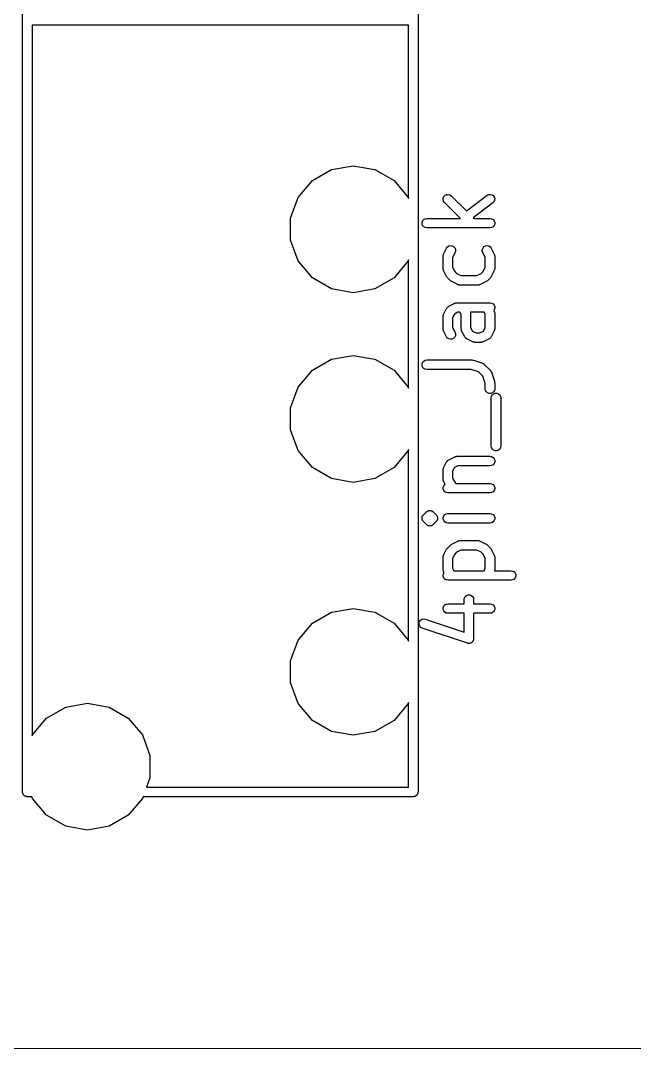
# Model space of a CAD drawing. Header units: millimetres. Extents: x 24 to 200, y 24 to 188.
# Drawn here: x 101.77 to 111.47, y 148.57 to 164.82 of the extents above; entities that cross this region are included whole.
import ezdxf

# ---------------------------------------------------------------- set-up
doc = ezdxf.new("R2010")
doc.units = ezdxf.units.MM
doc.layers.add('3_SwitchPlate', color=6, linetype='Continuous')
doc.layers.add('7_PCBサンプル', color=7, linetype='Continuous')

# ---------------------------------------------------------------- blocks, each defined once
blk = doc.blocks.new('hhskb2-F.SilkS')
at = {"layer": '7_PCBサンプル'}
for p, q in [((88.775, -21.9), (88.775, -20.9)), ((95.025, -20.9), (95.025, -21.9)), ((88.775, -34), (88.775, -21.9)), ((88.925, -21.875), (88.925, -21.9)), ((94.875, -21.875), (88.925, -21.875)), ((88.925, -21.9), (88.925, -33.1137)), ((94.875, -21.9), (94.875, -21.875)), ((94.875, -24.6137), (94.875, -21.9)), ((95.025, -21.9), (95.025, -34)), ((93.3548, -24.331), (93.6567, -24.1567)), ((93.6567, -24.1567), (94, -24.0962)), ((94, -24.0962), (94.3433, -24.1567)), ((94.3433, -24.1567), (94.6452, -24.331)), ((93.1307, -24.5981), (93.3548, -24.331)), ((94.6452, -24.331), (94.8693, -24.5981)), ((93.0114, -24.9257), (93.1307, -24.5981)), ((94.8693, -24.5981), (94.875, -24.6137)), ((93.0114, -25.2743), (93.0114, -24.9257)), ((93.1307, -25.6019), (93.0114, -25.2743)), ((93.3548, -25.869), (93.1307, -25.6019)), ((94.8693, -25.6019), (94.6452, -25.869)), ((94.875, -25.5863), (94.8693, -25.6019)), ((94.875, -27.6137), (94.875, -25.5863)), ((93.6567, -26.0433), (93.3548, -25.869)), ((94.6452, -25.869), (94.3433, -26.0433)), ((94, -26.1038), (93.6567, -26.0433)), ((94.3433, -26.0433), (94, -26.1038)), ((93.6567, -27.1567), (94, -27.0962)), ((94, -27.0962), (94.3433, -27.1567)), ((93.3548, -27.331), (93.6567, -27.1567)), ((94.3433, -27.1567), (94.6452, -27.331)), ((93.1307, -27.5981), (93.3548, -27.331)), ((94.6452, -27.331), (94.8693, -27.5981)), ((93.0114, -27.9257), (93.1307, -27.5981)), ((94.8693, -27.5981), (94.875, -27.6137)), ((93.0114, -28.2743), (93.0114, -27.9257)), ((93.1307, -28.6019), (93.0114, -28.2743)), ((93.3548, -28.869), (93.1307, -28.6019)), ((94.8693, -28.6019), (94.6452, -28.869)), ((94.875, -28.5863), (94.8693, -28.6019)), ((94.875, -31.6137), (94.875, -28.5863)), ((93.6567, -29.0433), (93.3548, -28.869)), ((94.6452, -28.869), (94.3433, -29.0433)), ((94, -29.1038), (93.6567, -29.0433)), ((94.3433, -29.0433), (94, -29.1038)), ((93.3548, -31.331), (93.6567, -31.1567)), ((93.6567, -31.1567), (94, -31.0962)), ((94, -31.0962), (94.3433, -31.1567)), ((94.3433, -31.1567), (94.6452, -31.331)), ((93.1307, -31.5981), (93.3548, -31.331)), ((94.6452, -31.331), (94.8693, -31.5981)), ((93.0114, -31.9257), (93.1307, -31.5981)), ((94.8693, -31.5981), (94.875, -31.6137)), ((93.0114, -32.2743), (93.0114, -31.9257)), ((93.1307, -32.6019), (93.0114, -32.2743)), ((89.1548, -32.831), (89.4567, -32.6567)), ((89.4567, -32.6567), (89.8, -32.5962)), ((89.8, -32.5962), (90.1433, -32.6567)), ((90.1433, -32.6567), (90.4452, -32.831)), ((93.3548, -32.869), (93.1307, -32.6019)), ((94.8693, -32.6019), (94.6452, -32.869)), ((94.875, -32.5863), (94.8693, -32.6019)), ((94.875, -33.925), (94.875, -32.5863)), ((88.9307, -33.0981), (89.1548, -32.831)), ((90.4452, -32.831), (90.6693, -33.0981)), ((93.6567, -33.0433), (93.3548, -32.869)), ((94.6452, -32.869), (94.3433, -33.0433)), ((88.925, -33.1137), (88.9307, -33.0981)), ((90.6693, -33.0981), (90.7886, -33.4257)), ((94, -33.1038), (93.6567, -33.0433)), ((94.3433, -33.0433), (94, -33.1038)), ((90.7886, -33.4257), (90.7886, -33.7743)), ((90.7886, -33.7743), (90.7337, -33.925)), ((90.7337, -33.925), (94.875, -33.925)), ((88.7761, -34.0065), (88.775, -34)), ((88.7761, -34.013), (88.7761, -34.0065)), ((88.7784, -34.0192), (88.7761, -34.013)), ((88.7795, -34.0257), (88.7784, -34.0192)), ((88.7828, -34.0313), (88.7795, -34.0257)), ((88.785, -34.0375), (88.7828, -34.0313)), ((88.7893, -34.0425), (88.785, -34.0375)), ((88.7925, -34.0482), (88.7893, -34.0425)), ((88.7976, -34.0524), (88.7925, -34.0482)), ((88.8018, -34.0575), (88.7976, -34.0524)), ((88.8075, -34.0607), (88.8018, -34.0575)), ((88.8125, -34.065), (88.8075, -34.0607)), ((88.8187, -34.0672), (88.8125, -34.065)), ((88.8243, -34.0705), (88.8187, -34.0672)), ((88.8308, -34.0716), (88.8243, -34.0705)), ((88.837, -34.0739), (88.8308, -34.0716)), ((88.8435, -34.0739), (88.837, -34.0739)), ((88.85, -34.075), (88.8435, -34.0739)), ((88.9209, -34.075), (88.85, -34.075)), ((88.9307, -34.1019), (88.9209, -34.075)), ((89.1548, -34.369), (88.9307, -34.1019)), ((90.6693, -34.1019), (90.4452, -34.369)), ((90.6791, -34.075), (90.6693, -34.1019)), ((94.95, -34.075), (90.6791, -34.075)), ((94.9565, -34.0739), (94.95, -34.075)), ((94.963, -34.0739), (94.9565, -34.0739)), ((94.9692, -34.0716), (94.963, -34.0739)), ((94.9757, -34.0705), (94.9692, -34.0716)), ((94.9813, -34.0672), (94.9757, -34.0705)), ((94.9875, -34.065), (94.9813, -34.0672)), ((94.9925, -34.0607), (94.9875, -34.065)), ((94.9982, -34.0575), (94.9925, -34.0607)), ((95.0024, -34.0524), (94.9982, -34.0575)), ((95.0075, -34.0482), (95.0024, -34.0524)), ((95.0107, -34.0425), (95.0075, -34.0482)), ((95.015, -34.0375), (95.0107, -34.0425)), ((95.0172, -34.0313), (95.015, -34.0375)), ((95.0205, -34.0257), (95.0172, -34.0313)), ((95.0216, -34.0192), (95.0205, -34.0257)), ((95.0239, -34.013), (95.0216, -34.0192)), ((95.025, -34), (95.0239, -34.0065)), ((95.0239, -34.0065), (95.0239, -34.013)), ((89.4567, -34.5433), (89.1548, -34.369)), ((90.4452, -34.369), (90.1433, -34.5433)), ((89.8, -34.6038), (89.4567, -34.5433)), ((90.1433, -34.5433), (89.8, -34.6038))]:
    blk.add_line(p, q, dxfattribs=at)
blk = doc.blocks.new('hhskb2-F.Fab')
at = {"layer": '7_PCBサンプル'}
for p, q in [((95.421, -24.6303), (95.4233, -24.6044)), ((95.4277, -24.6555), (95.421, -24.6303)), ((95.4233, -24.6044), (95.4343, -24.5808)), ((95.4427, -24.6768), (95.4277, -24.6555)), ((95.4343, -24.5808), (95.4527, -24.5624)), ((95.6956, -24.9298), (95.4427, -24.6768)), ((95.4527, -24.5624), (95.4763, -24.5514)), ((95.4763, -24.5514), (95.5022, -24.5491)), ((95.5022, -24.5491), (95.5274, -24.5558)), ((95.5274, -24.5558), (95.5487, -24.5708)), ((95.5487, -24.5708), (95.7885, -24.8105)), ((95.7885, -24.8105), (96.1174, -24.5638)), ((96.2074, -24.6838), (95.8956, -24.9176)), ((96.1174, -24.5638), (96.1406, -24.552)), ((96.1406, -24.552), (96.1665, -24.5489)), ((96.1665, -24.5489), (96.1918, -24.5548)), ((96.1918, -24.5548), (96.2137, -24.5691)), ((96.2252, -24.6648), (96.2074, -24.6838)), ((96.2137, -24.5691), (96.2293, -24.5899)), ((96.2354, -24.6408), (96.2252, -24.6648)), ((96.2293, -24.5899), (96.2368, -24.6148)), ((96.2368, -24.6148), (96.2354, -24.6408)), ((95.0885, -24.9917), (95.0974, -24.9673)), ((95.0885, -25.0178), (95.0885, -24.9917)), ((95.0974, -25.0423), (95.0885, -25.0178)), ((95.0974, -24.9673), (95.1142, -24.9473)), ((95.1142, -24.9473), (95.1367, -24.9343)), ((95.1367, -24.9343), (95.1624, -24.9298)), ((95.1624, -24.9298), (95.6956, -24.9298)), ((95.8956, -24.9176), (95.9077, -24.9298)), ((95.9077, -24.9298), (96.1624, -24.9298)), ((96.1624, -24.9298), (96.188, -24.9343)), ((96.188, -24.9343), (96.2106, -24.9473)), ((96.2106, -24.9473), (96.2273, -24.9673)), ((96.2273, -24.9673), (96.2362, -24.9917)), ((96.2362, -25.0178), (96.2273, -25.0423)), ((96.2362, -24.9917), (96.2362, -25.0178)), ((95.1142, -25.0622), (95.0974, -25.0423)), ((95.1367, -25.0752), (95.1142, -25.0622)), ((95.1624, -25.0798), (95.1367, -25.0752)), ((96.1624, -25.0798), (95.1624, -25.0798)), ((96.188, -25.0752), (96.1624, -25.0798)), ((96.2106, -25.0622), (96.188, -25.0752)), ((96.2273, -25.0423), (96.2106, -25.0622)), ((95.5135, -25.3645), (95.5388, -25.3585)), ((95.5388, -25.3585), (95.5647, -25.3614)), ((96.0934, -25.3614), (96.1193, -25.3585)), ((96.1193, -25.3585), (96.1446, -25.3645)), ((95.4212, -25.52), (95.4237, -25.5116)), ((95.4215, -25.5243), (95.4212, -25.52)), ((95.4237, -25.5116), (95.4252, -25.5029)), ((95.4252, -25.5029), (95.4274, -25.4992)), ((95.4274, -25.4992), (95.4286, -25.495)), ((95.4286, -25.495), (95.4763, -25.3998)), ((95.4763, -25.3998), (95.4918, -25.3789)), ((95.4918, -25.3789), (95.5135, -25.3645)), ((95.5647, -25.3614), (95.588, -25.3731)), ((95.6104, -25.4669), (95.5707, -25.5463)), ((95.588, -25.3731), (95.6059, -25.392)), ((95.6059, -25.392), (95.6163, -25.4159)), ((95.6178, -25.4419), (95.6104, -25.4669)), ((95.6163, -25.4159), (95.6178, -25.4419)), ((96.0403, -25.4419), (96.0418, -25.4159)), ((96.0477, -25.4669), (96.0403, -25.4419)), ((96.0418, -25.4159), (96.0522, -25.392)), ((96.0874, -25.5463), (96.0477, -25.4669)), ((96.0522, -25.392), (96.0701, -25.3731)), ((96.0701, -25.3731), (96.0934, -25.3614)), ((96.1446, -25.3645), (96.1663, -25.3789)), ((96.1663, -25.3789), (96.1818, -25.3998)), ((96.1818, -25.3998), (96.2295, -25.495)), ((96.2295, -25.495), (96.2307, -25.4992)), ((96.2307, -25.4992), (96.2329, -25.5029)), ((96.2329, -25.5029), (96.2344, -25.5116)), ((96.2344, -25.5116), (96.2369, -25.52)), ((96.2369, -25.52), (96.2366, -25.5243)), ((95.4207, -25.5286), (95.4215, -25.5243)), ((95.4207, -25.719), (95.4207, -25.5286)), ((95.5707, -25.5463), (95.5707, -25.7013)), ((96.0874, -25.7013), (96.0874, -25.5463)), ((96.2366, -25.5243), (96.2374, -25.5286)), ((96.2374, -25.5286), (96.2374, -25.719)), ((95.4215, -25.7233), (95.4207, -25.719)), ((95.4212, -25.7276), (95.4215, -25.7233)), ((95.4237, -25.736), (95.4212, -25.7276)), ((95.4252, -25.7447), (95.4237, -25.736)), ((95.4274, -25.7484), (95.4252, -25.7447)), ((95.4286, -25.7526), (95.4274, -25.7484)), ((95.4763, -25.8478), (95.4286, -25.7526)), ((95.4834, -25.8575), (95.4763, -25.8478)), ((95.5707, -25.7013), (95.605, -25.7699)), ((95.605, -25.7699), (95.6354, -25.8003)), ((95.6354, -25.8003), (95.7039, -25.8345)), ((95.7039, -25.8345), (95.9542, -25.8345)), ((95.9542, -25.8345), (96.0227, -25.8003)), ((96.0227, -25.8003), (96.0531, -25.7699)), ((96.0531, -25.7699), (96.0874, -25.7013)), ((96.1818, -25.8478), (96.1747, -25.8575)), ((96.2295, -25.7526), (96.1818, -25.8478)), ((96.2307, -25.7484), (96.2295, -25.7526)), ((96.2329, -25.7447), (96.2307, -25.7484)), ((96.2344, -25.736), (96.2329, -25.7447)), ((96.2369, -25.7276), (96.2344, -25.736)), ((96.2374, -25.719), (96.2366, -25.7233)), ((96.2366, -25.7233), (96.2369, -25.7276)), ((95.4903, -25.8673), (95.4834, -25.8575)), ((95.5379, -25.9149), (95.4903, -25.8673)), ((95.5478, -25.9218), (95.5379, -25.9149)), ((95.5574, -25.929), (95.5478, -25.9218)), ((95.6526, -25.9766), (95.5574, -25.929)), ((95.6568, -25.9778), (95.6526, -25.9766)), ((95.6605, -25.98), (95.6568, -25.9778)), ((95.6692, -25.9815), (95.6605, -25.98)), ((95.6776, -25.984), (95.6692, -25.9815)), ((95.6819, -25.9838), (95.6776, -25.984)), ((95.6862, -25.9845), (95.6819, -25.9838)), ((95.9719, -25.9845), (95.6862, -25.9845)), ((95.9762, -25.9838), (95.9719, -25.9845)), ((95.9805, -25.984), (95.9762, -25.9838)), ((95.9889, -25.9815), (95.9805, -25.984)), ((95.9976, -25.98), (95.9889, -25.9815)), ((96.0013, -25.9778), (95.9976, -25.98)), ((96.0054, -25.9766), (96.0013, -25.9778)), ((96.1007, -25.929), (96.0054, -25.9766)), ((96.1103, -25.9218), (96.1007, -25.929)), ((96.1202, -25.9149), (96.1103, -25.9218)), ((96.1678, -25.8673), (96.1202, -25.9149)), ((96.1747, -25.8575), (96.1678, -25.8673)), ((95.4828, -26.3433), (95.4889, -26.3341)), ((95.4889, -26.3341), (95.4905, -26.3329)), ((95.4905, -26.3329), (95.4918, -26.3313)), ((95.4918, -26.3313), (95.501, -26.3252)), ((95.501, -26.3252), (95.5098, -26.3186)), ((95.5098, -26.3186), (95.605, -26.271)), ((95.605, -26.271), (95.6092, -26.2698)), ((95.6092, -26.2698), (95.6129, -26.2676)), ((95.6129, -26.2676), (95.6216, -26.2661)), ((95.6216, -26.2661), (95.63, -26.2636)), ((95.63, -26.2636), (95.6343, -26.2638)), ((95.6343, -26.2638), (95.6386, -26.2631)), ((95.6386, -26.2631), (96.1624, -26.2631)), ((96.1624, -26.2631), (96.188, -26.2676)), ((96.188, -26.2676), (96.2106, -26.2806)), ((96.2106, -26.2806), (96.2273, -26.3006)), ((96.2273, -26.3006), (96.2362, -26.3251)), ((96.2362, -26.3251), (96.2362, -26.3511)), ((95.4207, -26.481), (95.4215, -26.4767)), ((95.4207, -26.6714), (95.4207, -26.481)), ((95.4212, -26.4724), (95.4237, -26.464)), ((95.4215, -26.4767), (95.4212, -26.4724)), ((95.4237, -26.464), (95.4252, -26.4553)), ((95.4252, -26.4553), (95.4274, -26.4516)), ((95.4274, -26.4516), (95.4286, -26.4474)), ((95.4286, -26.4474), (95.4763, -26.3522)), ((95.4763, -26.3522), (95.4828, -26.3433)), ((95.5992, -26.4416), (95.5707, -26.4987)), ((95.6563, -26.4131), (95.5992, -26.4416)), ((95.6875, -26.4131), (95.6563, -26.4131)), ((95.7064, -26.451), (95.6875, -26.4131)), ((95.7064, -26.6714), (95.7064, -26.451)), ((95.8529, -26.4131), (95.8534, -26.4163)), ((96.0684, -26.4131), (95.8529, -26.4131)), ((95.8534, -26.4163), (95.8559, -26.4248)), ((95.8559, -26.4248), (95.8557, -26.4291)), ((95.8557, -26.4291), (95.8564, -26.4333)), ((95.8564, -26.4333), (95.8564, -26.6537)), ((96.0874, -26.451), (96.0684, -26.4131)), ((96.0874, -26.6537), (96.0874, -26.451)), ((96.2273, -26.3756), (96.2211, -26.383)), ((96.2211, -26.383), (96.2295, -26.3998)), ((96.2362, -26.3511), (96.2273, -26.3756)), ((96.2295, -26.3998), (96.2307, -26.4039)), ((96.2307, -26.4039), (96.2329, -26.4077)), ((96.2329, -26.4077), (96.2344, -26.4163)), ((96.2344, -26.4163), (96.2369, -26.4248)), ((96.2369, -26.4248), (96.2366, -26.4291)), ((96.2366, -26.4291), (96.2374, -26.4333)), ((96.2374, -26.4333), (96.2374, -26.6714)), ((95.5707, -26.4987), (95.5707, -26.6537)), ((95.5707, -26.6537), (95.6104, -26.7331)), ((95.8564, -26.6537), (95.8849, -26.7108)), ((96.0589, -26.7108), (96.0874, -26.6537)), ((95.4215, -26.6757), (95.4207, -26.6714)), ((95.4212, -26.68), (95.4215, -26.6757)), ((95.4237, -26.6884), (95.4212, -26.68)), ((95.4252, -26.6971), (95.4237, -26.6884)), ((95.4274, -26.7008), (95.4252, -26.6971)), ((95.4286, -26.705), (95.4274, -26.7008)), ((95.4763, -26.8002), (95.4286, -26.705)), ((95.4918, -26.8211), (95.4763, -26.8002)), ((95.5135, -26.8355), (95.4918, -26.8211)), ((95.6059, -26.808), (95.588, -26.8269)), ((95.6163, -26.7841), (95.6059, -26.808)), ((95.6104, -26.7331), (95.6178, -26.7581)), ((95.6178, -26.7581), (95.6163, -26.7841)), ((95.7072, -26.6757), (95.7064, -26.6714)), ((95.7069, -26.68), (95.7072, -26.6757)), ((95.7094, -26.6884), (95.7069, -26.68)), ((95.711, -26.6971), (95.7094, -26.6884)), ((95.7131, -26.7008), (95.711, -26.6971)), ((95.7143, -26.705), (95.7131, -26.7008)), ((95.762, -26.8002), (95.7143, -26.705)), ((95.7685, -26.809), (95.762, -26.8002)), ((95.7746, -26.8182), (95.7685, -26.809)), ((95.7762, -26.8195), (95.7746, -26.8182)), ((95.7775, -26.8211), (95.7762, -26.8195)), ((95.7867, -26.8272), (95.7775, -26.8211)), ((95.8849, -26.7108), (95.942, -26.7393)), ((95.942, -26.7393), (96.0018, -26.7393)), ((96.0018, -26.7393), (96.0589, -26.7108)), ((96.1663, -26.8211), (96.1571, -26.8272)), ((96.1676, -26.8195), (96.1663, -26.8211)), ((96.1692, -26.8182), (96.1676, -26.8195)), ((96.1753, -26.809), (96.1692, -26.8182)), ((96.1818, -26.8002), (96.1753, -26.809)), ((96.2295, -26.705), (96.1818, -26.8002)), ((96.2307, -26.7008), (96.2295, -26.705)), ((96.2329, -26.6971), (96.2307, -26.7008)), ((96.2344, -26.6884), (96.2329, -26.6971)), ((96.2369, -26.68), (96.2344, -26.6884)), ((96.2374, -26.6714), (96.2366, -26.6757)), ((96.2366, -26.6757), (96.2369, -26.68)), ((95.5388, -26.8415), (95.5135, -26.8355)), ((95.5647, -26.8386), (95.5388, -26.8415)), ((95.588, -26.8269), (95.5647, -26.8386)), ((95.7955, -26.8337), (95.7867, -26.8272)), ((95.8907, -26.8814), (95.7955, -26.8337)), ((95.8949, -26.8826), (95.8907, -26.8814)), ((95.8986, -26.8848), (95.8949, -26.8826)), ((95.9073, -26.8863), (95.8986, -26.8848)), ((95.9157, -26.8888), (95.9073, -26.8863)), ((95.92, -26.8885), (95.9157, -26.8888)), ((95.9243, -26.8893), (95.92, -26.8885)), ((96.0195, -26.8893), (95.9243, -26.8893)), ((96.0238, -26.8885), (96.0195, -26.8893)), ((96.0281, -26.8888), (96.0238, -26.8885)), ((96.0365, -26.8863), (96.0281, -26.8888)), ((96.0452, -26.8848), (96.0365, -26.8863)), ((96.0489, -26.8826), (96.0452, -26.8848)), ((96.0531, -26.8814), (96.0489, -26.8826)), ((96.1483, -26.8337), (96.0531, -26.8814)), ((96.1571, -26.8272), (96.1483, -26.8337)), ((95.0885, -27.2298), (95.0974, -27.2054)), ((95.0885, -27.2559), (95.0885, -27.2298)), ((95.0974, -27.2804), (95.0885, -27.2559)), ((95.0974, -27.2054), (95.1142, -27.1854)), ((95.1142, -27.3003), (95.0974, -27.2804)), ((95.1142, -27.1854), (95.1367, -27.1724)), ((95.1367, -27.3133), (95.1142, -27.3003)), ((95.1367, -27.1724), (95.1624, -27.1679)), ((95.1624, -27.1679), (95.8767, -27.1679)), ((95.8767, -27.1679), (95.8885, -27.1699)), ((95.8885, -27.1699), (95.9004, -27.1717)), ((95.9004, -27.1717), (96.0432, -27.2193)), ((96.0432, -27.2193), (96.047, -27.2214)), ((96.047, -27.2214), (96.0512, -27.2225)), ((96.0512, -27.2225), (96.0584, -27.2275)), ((96.0584, -27.2275), (96.0661, -27.2317)), ((96.0661, -27.2317), (96.069, -27.235)), ((96.069, -27.235), (96.0726, -27.2374)), ((96.0726, -27.2374), (96.1678, -27.3327)), ((95.1624, -27.3179), (95.1367, -27.3133)), ((95.8645, -27.3179), (95.1624, -27.3179)), ((95.979, -27.356), (95.8645, -27.3179)), ((96.0492, -27.4262), (95.979, -27.356)), ((96.0874, -27.5407), (96.0492, -27.4262)), ((96.1678, -27.3327), (96.1703, -27.3362)), ((96.1703, -27.3362), (96.1735, -27.3391)), ((96.1735, -27.3391), (96.1777, -27.3468)), ((96.1777, -27.3468), (96.1827, -27.354)), ((96.1827, -27.354), (96.1839, -27.3582)), ((96.1839, -27.3582), (96.1859, -27.362)), ((96.1859, -27.362), (96.2335, -27.5049)), ((96.0874, -27.6238), (96.0874, -27.5407)), ((96.0919, -27.6495), (96.0874, -27.6238)), ((96.2374, -27.6238), (96.2329, -27.6495)), ((96.2335, -27.5049), (96.2353, -27.5167)), ((96.2353, -27.5167), (96.2374, -27.5286)), ((96.2374, -27.5286), (96.2374, -27.6238)), ((96.1049, -27.672), (96.0919, -27.6495)), ((96.1249, -27.6888), (96.1049, -27.672)), ((96.1494, -27.6977), (96.1249, -27.6888)), ((96.1754, -27.6977), (96.1494, -27.6977)), ((96.1999, -27.6888), (96.1754, -27.6977)), ((96.1826, -27.7667), (96.1871, -27.741)), ((96.1826, -28.5286), (96.1826, -27.7667)), ((96.1871, -27.741), (96.2002, -27.7185)), ((96.2198, -27.672), (96.1999, -27.6888)), ((96.2002, -27.7185), (96.2201, -27.7017)), ((96.2329, -27.6495), (96.2198, -27.672)), ((96.2201, -27.7017), (96.2446, -27.6928)), ((96.2446, -27.6928), (96.2706, -27.6928)), ((96.2706, -27.6928), (96.2951, -27.7017)), ((96.2951, -27.7017), (96.3151, -27.7185)), ((96.3151, -27.7185), (96.3281, -27.741)), ((96.3281, -27.741), (96.3326, -27.7667)), ((96.3326, -27.7667), (96.3326, -28.5286)), ((96.1871, -28.5542), (96.1826, -28.5286)), ((96.2002, -28.5768), (96.1871, -28.5542)), ((96.2201, -28.5935), (96.2002, -28.5768)), ((96.2446, -28.6024), (96.2201, -28.5935)), ((96.2706, -28.6024), (96.2446, -28.6024)), ((96.2951, -28.5935), (96.2706, -28.6024)), ((96.3151, -28.5768), (96.2951, -28.5935)), ((96.3281, -28.5542), (96.3151, -28.5768)), ((96.3326, -28.5286), (96.3281, -28.5542)), ((95.4763, -28.7807), (95.4828, -28.7719)), ((95.4828, -28.7719), (95.4889, -28.7627)), ((95.4889, -28.7627), (95.4905, -28.7615)), ((95.4905, -28.7615), (95.4918, -28.7598)), ((95.4918, -28.7598), (95.501, -28.7538)), ((95.501, -28.7538), (95.5098, -28.7472)), ((95.5098, -28.7472), (95.605, -28.6996)), ((95.605, -28.6996), (95.6092, -28.6984)), ((95.6092, -28.6984), (95.6129, -28.6962)), ((95.6129, -28.6962), (95.6216, -28.6947)), ((95.6216, -28.6947), (95.63, -28.6922)), ((95.63, -28.6922), (95.6343, -28.6924)), ((95.6343, -28.6924), (95.6386, -28.6917)), ((95.6386, -28.6917), (96.1624, -28.6917)), ((96.1624, -28.6917), (96.188, -28.6962)), ((96.188, -28.6962), (96.2106, -28.7092)), ((96.2106, -28.7092), (96.2273, -28.7292)), ((96.2273, -28.7292), (96.2362, -28.7536)), ((96.2362, -28.7536), (96.2362, -28.7797)), ((95.4207, -28.9095), (95.4215, -28.9053)), ((95.4207, -29.0524), (95.4207, -28.9095)), ((95.4212, -28.9009), (95.4237, -28.8925)), ((95.4215, -28.9053), (95.4212, -28.9009)), ((95.4237, -28.8925), (95.4252, -28.8839)), ((95.4252, -28.8839), (95.4274, -28.8801)), ((95.4274, -28.8801), (95.4286, -28.876)), ((95.4286, -28.876), (95.4763, -28.7807)), ((95.5992, -28.8702), (95.5707, -28.9272)), ((95.5707, -28.9272), (95.5707, -29.0347)), ((95.6563, -28.8417), (95.5992, -28.8702)), ((96.1624, -28.8417), (95.6563, -28.8417)), ((96.188, -28.8371), (96.1624, -28.8417)), ((96.2106, -28.8241), (96.188, -28.8371)), ((96.2273, -28.8042), (96.2106, -28.8241)), ((96.2362, -28.7797), (96.2273, -28.8042)), ((95.4215, -29.0566), (95.4207, -29.0524)), ((95.4212, -29.061), (95.4215, -29.0566)), ((95.4237, -29.0694), (95.4212, -29.061)), ((95.4252, -29.078), (95.4237, -29.0694)), ((95.4274, -29.0818), (95.4252, -29.078)), ((95.4286, -29.0859), (95.4274, -29.0818)), ((95.453, -29.1346), (95.4286, -29.0859)), ((95.5707, -29.0347), (95.605, -29.1032)), ((95.4219, -29.1822), (95.4308, -29.1577)), ((95.4219, -29.2083), (95.4219, -29.1822)), ((95.4308, -29.2327), (95.4219, -29.2083)), ((95.4308, -29.1577), (95.4475, -29.1378)), ((95.4475, -29.2527), (95.4308, -29.2327)), ((95.4475, -29.1378), (95.453, -29.1346)), ((95.4701, -29.2657), (95.4475, -29.2527)), ((95.605, -29.1032), (95.622, -29.1202)), ((95.622, -29.1202), (96.1624, -29.1202)), ((96.1624, -29.1202), (96.188, -29.1248)), ((96.188, -29.1248), (96.2106, -29.1378)), ((96.2106, -29.2527), (96.188, -29.2657)), ((96.2106, -29.1378), (96.2273, -29.1577)), ((96.2273, -29.2327), (96.2106, -29.2527)), ((96.2273, -29.1577), (96.2362, -29.1822)), ((96.2362, -29.2083), (96.2273, -29.2327)), ((96.2362, -29.1822), (96.2362, -29.2083)), ((95.4957, -29.2702), (95.4701, -29.2657)), ((96.1624, -29.2702), (95.4957, -29.2702)), ((96.188, -29.2657), (96.1624, -29.2702)), ((95.1093, -29.6184), (95.157, -29.5708)), ((95.157, -29.5708), (95.1623, -29.567)), ((95.1623, -29.567), (95.167, -29.5624)), ((95.167, -29.5624), (95.1729, -29.5596)), ((95.1729, -29.5596), (95.1783, -29.5558)), ((95.1783, -29.5558), (95.1846, -29.5541)), ((95.1846, -29.5541), (95.1906, -29.5514)), ((95.1906, -29.5514), (95.1971, -29.5508)), ((95.1971, -29.5508), (95.2035, -29.5491)), ((95.2035, -29.5491), (95.21, -29.5497)), ((95.21, -29.5497), (95.2165, -29.5491)), ((95.2165, -29.5491), (95.2229, -29.5508)), ((95.2229, -29.5508), (95.2294, -29.5514)), ((95.2294, -29.5514), (95.2354, -29.5541)), ((95.2354, -29.5541), (95.2417, -29.5558)), ((95.2417, -29.5558), (95.2471, -29.5596)), ((95.2471, -29.5596), (95.253, -29.5624)), ((95.253, -29.5624), (95.2577, -29.567)), ((95.2577, -29.567), (95.263, -29.5708)), ((95.263, -29.5708), (95.3107, -29.6184)), ((95.0877, -29.6649), (95.0885, -29.6617)), ((95.0882, -29.6714), (95.0877, -29.6649)), ((95.0877, -29.678), (95.0882, -29.6714)), ((95.0885, -29.6811), (95.0877, -29.678)), ((95.0885, -29.6584), (95.0896, -29.6553)), ((95.0885, -29.6617), (95.0885, -29.6584)), ((95.0885, -29.6845), (95.0885, -29.6811)), ((95.0896, -29.6876), (95.0885, -29.6845)), ((95.0896, -29.6553), (95.0899, -29.652)), ((95.0899, -29.6908), (95.0896, -29.6876)), ((95.0899, -29.652), (95.0927, -29.6461)), ((95.0927, -29.6968), (95.0899, -29.6908)), ((95.0927, -29.6461), (95.0944, -29.6397)), ((95.0944, -29.7031), (95.0927, -29.6968)), ((95.0944, -29.6397), (95.0963, -29.637)), ((95.0963, -29.7058), (95.0944, -29.7031)), ((95.0963, -29.637), (95.0974, -29.6339)), ((95.0974, -29.7089), (95.0963, -29.7058)), ((95.0974, -29.6339), (95.0995, -29.6314)), ((95.0995, -29.7115), (95.0974, -29.7089)), ((95.0995, -29.6314), (95.1009, -29.6284)), ((95.1009, -29.7144), (95.0995, -29.7115)), ((95.1009, -29.6284), (95.1056, -29.6238)), ((95.1056, -29.7191), (95.1009, -29.7144)), ((95.1056, -29.6238), (95.1093, -29.6184)), ((95.1093, -29.7245), (95.1056, -29.7191)), ((95.157, -29.7721), (95.1093, -29.7245)), ((95.3107, -29.7245), (95.263, -29.7721)), ((95.3107, -29.6184), (95.3144, -29.6238)), ((95.3144, -29.7191), (95.3107, -29.7245)), ((95.3144, -29.6238), (95.3191, -29.6284)), ((95.3191, -29.7144), (95.3144, -29.7191)), ((95.3191, -29.6284), (95.3205, -29.6314)), ((95.3205, -29.7115), (95.3191, -29.7144)), ((95.3205, -29.6314), (95.3226, -29.6339)), ((95.3226, -29.7089), (95.3205, -29.7115)), ((95.3226, -29.6339), (95.3237, -29.637)), ((95.3237, -29.7058), (95.3226, -29.7089)), ((95.3237, -29.637), (95.3256, -29.6397)), ((95.3256, -29.7031), (95.3237, -29.7058)), ((95.3256, -29.6397), (95.3273, -29.6461)), ((95.3273, -29.6968), (95.3256, -29.7031)), ((95.3273, -29.6461), (95.3301, -29.652)), ((95.3301, -29.6908), (95.3273, -29.6968)), ((95.3301, -29.652), (95.3303, -29.6553)), ((95.3303, -29.6876), (95.3301, -29.6908)), ((95.3303, -29.6553), (95.3315, -29.6584)), ((95.3315, -29.6845), (95.3303, -29.6876)), ((95.3315, -29.6584), (95.3315, -29.6617)), ((95.3315, -29.6617), (95.3323, -29.6649)), ((95.3323, -29.678), (95.3315, -29.6811)), ((95.3315, -29.6811), (95.3315, -29.6845)), ((95.3323, -29.6649), (95.3318, -29.6714)), ((95.3318, -29.6714), (95.3323, -29.678)), ((95.4219, -29.6584), (95.4308, -29.6339)), ((95.4219, -29.6845), (95.4219, -29.6584)), ((95.4308, -29.7089), (95.4219, -29.6845)), ((95.4308, -29.6339), (95.4475, -29.614)), ((95.4475, -29.7289), (95.4308, -29.7089)), ((95.4475, -29.614), (95.4701, -29.601)), ((95.4701, -29.7419), (95.4475, -29.7289)), ((95.4701, -29.601), (95.4957, -29.5964)), ((95.4957, -29.7464), (95.4701, -29.7419)), ((95.4957, -29.5964), (96.1624, -29.5964)), ((96.1624, -29.7464), (95.4957, -29.7464)), ((96.1624, -29.5964), (96.188, -29.601)), ((96.188, -29.7419), (96.1624, -29.7464)), ((96.188, -29.601), (96.2106, -29.614)), ((96.2106, -29.7289), (96.188, -29.7419)), ((96.2106, -29.614), (96.2273, -29.6339)), ((96.2273, -29.7089), (96.2106, -29.7289)), ((96.2273, -29.6339), (96.2362, -29.6584)), ((96.2362, -29.6845), (96.2273, -29.7089)), ((96.2362, -29.6584), (96.2362, -29.6845)), ((95.1623, -29.7758), (95.157, -29.7721)), ((95.167, -29.7805), (95.1623, -29.7758)), ((95.1729, -29.7833), (95.167, -29.7805)), ((95.1783, -29.787), (95.1729, -29.7833)), ((95.1846, -29.7887), (95.1783, -29.787)), ((95.1906, -29.7915), (95.1846, -29.7887)), ((95.1971, -29.7921), (95.1906, -29.7915)), ((95.2035, -29.7938), (95.1971, -29.7921)), ((95.21, -29.7932), (95.2035, -29.7938)), ((95.2165, -29.7938), (95.21, -29.7932)), ((95.2229, -29.7921), (95.2165, -29.7938)), ((95.2294, -29.7915), (95.2229, -29.7921)), ((95.2354, -29.7887), (95.2294, -29.7915)), ((95.2417, -29.787), (95.2354, -29.7887)), ((95.2471, -29.7833), (95.2417, -29.787)), ((95.253, -29.7805), (95.2471, -29.7833)), ((95.2577, -29.7758), (95.253, -29.7805)), ((95.263, -29.7721), (95.2577, -29.7758)), ((95.5574, -30.0805), (95.6526, -30.0329)), ((95.6526, -30.0329), (95.6568, -30.0317)), ((95.6568, -30.0317), (95.6605, -30.0295)), ((95.6605, -30.0295), (95.6692, -30.028)), ((95.6692, -30.028), (95.6776, -30.0255)), ((95.6776, -30.0255), (95.6819, -30.0258)), ((95.6819, -30.0258), (95.6862, -30.025)), ((95.6862, -30.025), (95.9719, -30.025)), ((95.9719, -30.025), (95.9762, -30.0258)), ((95.9762, -30.0258), (95.9805, -30.0255)), ((95.9805, -30.0255), (95.9889, -30.028)), ((95.9889, -30.028), (95.9976, -30.0295)), ((95.9976, -30.0295), (96.0013, -30.0317)), ((96.0013, -30.0317), (96.0054, -30.0329)), ((96.0054, -30.0329), (96.1007, -30.0805)), ((95.4286, -30.2569), (95.4763, -30.1617)), ((95.4763, -30.1617), (95.4834, -30.152)), ((95.4834, -30.152), (95.4903, -30.1422)), ((95.4903, -30.1422), (95.5379, -30.0946)), ((95.5379, -30.0946), (95.5478, -30.0877)), ((95.5478, -30.0877), (95.5574, -30.0805)), ((95.6354, -30.2093), (95.605, -30.2397)), ((95.7039, -30.175), (95.6354, -30.2093)), ((95.9542, -30.175), (95.7039, -30.175)), ((96.0227, -30.2093), (95.9542, -30.175)), ((96.0531, -30.2397), (96.0227, -30.2093)), ((96.1007, -30.0805), (96.1103, -30.0877)), ((96.1103, -30.0877), (96.1202, -30.0946)), ((96.1202, -30.0946), (96.1678, -30.1422)), ((96.1678, -30.1422), (96.1747, -30.152)), ((96.1747, -30.152), (96.1818, -30.1617)), ((96.1818, -30.1617), (96.2295, -30.2569)), ((95.4207, -30.2905), (95.4215, -30.2862)), ((95.4207, -30.481), (95.4207, -30.2905)), ((95.4212, -30.2819), (95.4237, -30.2735)), ((95.4215, -30.2862), (95.4212, -30.2819)), ((95.4237, -30.2735), (95.4252, -30.2648)), ((95.4252, -30.2648), (95.4274, -30.2611)), ((95.4274, -30.2611), (95.4286, -30.2569)), ((95.605, -30.2397), (95.5707, -30.3082)), ((95.5707, -30.3082), (95.5707, -30.4632)), ((96.0874, -30.3082), (96.0531, -30.2397)), ((96.0874, -30.4632), (96.0874, -30.3082)), ((96.2295, -30.2569), (96.2307, -30.2611)), ((96.2307, -30.2611), (96.2329, -30.2648)), ((96.2329, -30.2648), (96.2344, -30.2735)), ((96.2344, -30.2735), (96.2369, -30.2819)), ((96.2369, -30.2819), (96.2366, -30.2862)), ((96.2366, -30.2862), (96.2374, -30.2905)), ((96.2374, -30.2905), (96.2374, -30.481)), ((95.4215, -30.4852), (95.4207, -30.481)), ((95.4212, -30.4895), (95.4215, -30.4852)), ((95.4237, -30.4979), (95.4212, -30.4895)), ((95.4219, -30.5632), (95.4308, -30.5387)), ((95.4252, -30.5066), (95.4237, -30.4979)), ((95.4274, -30.5104), (95.4252, -30.5066)), ((95.4286, -30.5145), (95.4274, -30.5104)), ((95.437, -30.5312), (95.4286, -30.5145)), ((95.4308, -30.5387), (95.437, -30.5312)), ((95.5707, -30.4632), (95.5897, -30.5012)), ((95.5897, -30.5012), (96.0684, -30.5012)), ((96.0684, -30.5012), (96.0874, -30.4632)), ((96.2344, -30.4979), (96.2338, -30.5012)), ((96.2338, -30.5012), (96.4957, -30.5012)), ((96.2369, -30.4895), (96.2344, -30.4979)), ((96.2374, -30.481), (96.2366, -30.4852)), ((96.2366, -30.4852), (96.2369, -30.4895)), ((96.4957, -30.5012), (96.5214, -30.5057)), ((96.5214, -30.5057), (96.5439, -30.5187)), ((96.5439, -30.5187), (96.5607, -30.5387)), ((96.5607, -30.5387), (96.5696, -30.5632)), ((95.4219, -30.5892), (95.4219, -30.5632)), ((95.4308, -30.6137), (95.4219, -30.5892)), ((95.4475, -30.6336), (95.4308, -30.6137)), ((95.4701, -30.6467), (95.4475, -30.6336)), ((95.4957, -30.6512), (95.4701, -30.6467)), ((96.4957, -30.6512), (95.4957, -30.6512)), ((96.5214, -30.6467), (96.4957, -30.6512)), ((96.5439, -30.6336), (96.5214, -30.6467)), ((96.5607, -30.6137), (96.5439, -30.6336)), ((96.5696, -30.5892), (96.5607, -30.6137)), ((96.5696, -30.5632), (96.5696, -30.5892)), ((95.7915, -30.8922), (95.816, -30.8833)), ((95.816, -30.8833), (95.8421, -30.8833)), ((95.8421, -30.8833), (95.8665, -30.8922)), ((95.4308, -31.0625), (95.4475, -31.0425)), ((95.4475, -31.0425), (95.4701, -31.0295)), ((95.4701, -31.0295), (95.4957, -31.025)), ((95.4957, -31.025), (95.754, -31.025)), ((95.754, -30.9571), (95.7586, -30.9315)), ((95.754, -31.025), (95.754, -30.9571)), ((95.7586, -30.9315), (95.7716, -30.9089)), ((95.7716, -30.9089), (95.7915, -30.8922)), ((95.8665, -30.8922), (95.8865, -30.9089)), ((95.8865, -30.9089), (95.8995, -30.9315)), ((95.8995, -30.9315), (95.904, -30.9571)), ((95.904, -30.9571), (95.904, -31.025)), ((95.904, -31.025), (96.1624, -31.025)), ((96.1624, -31.025), (96.188, -31.0295)), ((96.188, -31.0295), (96.2106, -31.0425)), ((96.2106, -31.0425), (96.2273, -31.0625)), ((95.4219, -31.087), (95.4308, -31.0625)), ((95.4219, -31.113), (95.4219, -31.087)), ((95.4308, -31.1375), (95.4219, -31.113)), ((95.4475, -31.1575), (95.4308, -31.1375)), ((95.4701, -31.1705), (95.4475, -31.1575)), ((95.4957, -31.175), (95.4701, -31.1705)), ((95.754, -31.175), (95.4957, -31.175)), ((95.754, -31.4721), (95.754, -31.175)), ((96.1624, -31.175), (95.904, -31.175)), ((95.904, -31.175), (95.904, -31.5762)), ((96.188, -31.1705), (96.1624, -31.175)), ((96.2106, -31.1575), (96.188, -31.1705)), ((96.2273, -31.1375), (96.2106, -31.1575)), ((96.2273, -31.0625), (96.2362, -31.087)), ((96.2362, -31.113), (96.2273, -31.1375)), ((96.2362, -31.087), (96.2362, -31.113)), ((95.0406, -31.3271), (95.0488, -31.3024)), ((95.0413, -31.3531), (95.0406, -31.3271)), ((95.0509, -31.3774), (95.0413, -31.3531)), ((95.0488, -31.3024), (95.065, -31.282)), ((95.065, -31.282), (95.0872, -31.2683)), ((95.0872, -31.2683), (95.1127, -31.2631)), ((95.1127, -31.2631), (95.1385, -31.2669)), ((95.1385, -31.2669), (95.754, -31.4721)), ((95.0681, -31.3968), (95.0509, -31.3774)), ((95.091, -31.4092), (95.0681, -31.3968)), ((95.8053, -31.6473), (95.091, -31.4092)), ((95.8108, -31.6482), (95.8053, -31.6473)), ((95.816, -31.6501), (95.8108, -31.6482)), ((95.8236, -31.6501), (95.816, -31.6501)), ((95.8311, -31.6512), (95.8236, -31.6501)), ((95.8365, -31.6501), (95.8311, -31.6512)), ((95.8421, -31.6501), (95.8365, -31.6501)), ((95.8492, -31.6475), (95.8421, -31.6501)), ((95.8566, -31.6459), (95.8492, -31.6475)), ((95.8613, -31.643), (95.8566, -31.6459)), ((95.8665, -31.6411), (95.8613, -31.643)), ((95.8724, -31.6363), (95.8665, -31.6411)), ((95.8788, -31.6323), (95.8724, -31.6363)), ((95.8823, -31.628), (95.8788, -31.6323)), ((95.8865, -31.6244), (95.8823, -31.628)), ((95.8903, -31.6178), (95.8865, -31.6244)), ((95.895, -31.6119), (95.8903, -31.6178)), ((95.8968, -31.6066), (95.895, -31.6119)), ((95.8995, -31.6018), (95.8968, -31.6066)), ((95.9008, -31.5944), (95.8995, -31.6018)), ((95.9032, -31.5872), (95.9008, -31.5944)), ((95.904, -31.5762), (95.9031, -31.5816)), ((95.9031, -31.5816), (95.9032, -31.5872))]:
    blk.add_line(p, q, dxfattribs=at)

msp = doc.modelspace()

# ---------------------------------------------------------------- linework, layer by layer
at = {"layer": '3_SwitchPlate', "lineweight": 5, "transparency": 33554687}
msp.add_line((111.743, 148.569), (87.058, 148.569), dxfattribs=at)

# ---------------------------------------------------------------- block references
for name in ['hhskb2-F.SilkS', 'hhskb2-F.Fab']:
    msp.add_blockref(name, (13.025, 186.625))

doc.saveas('drawing.dxf')
